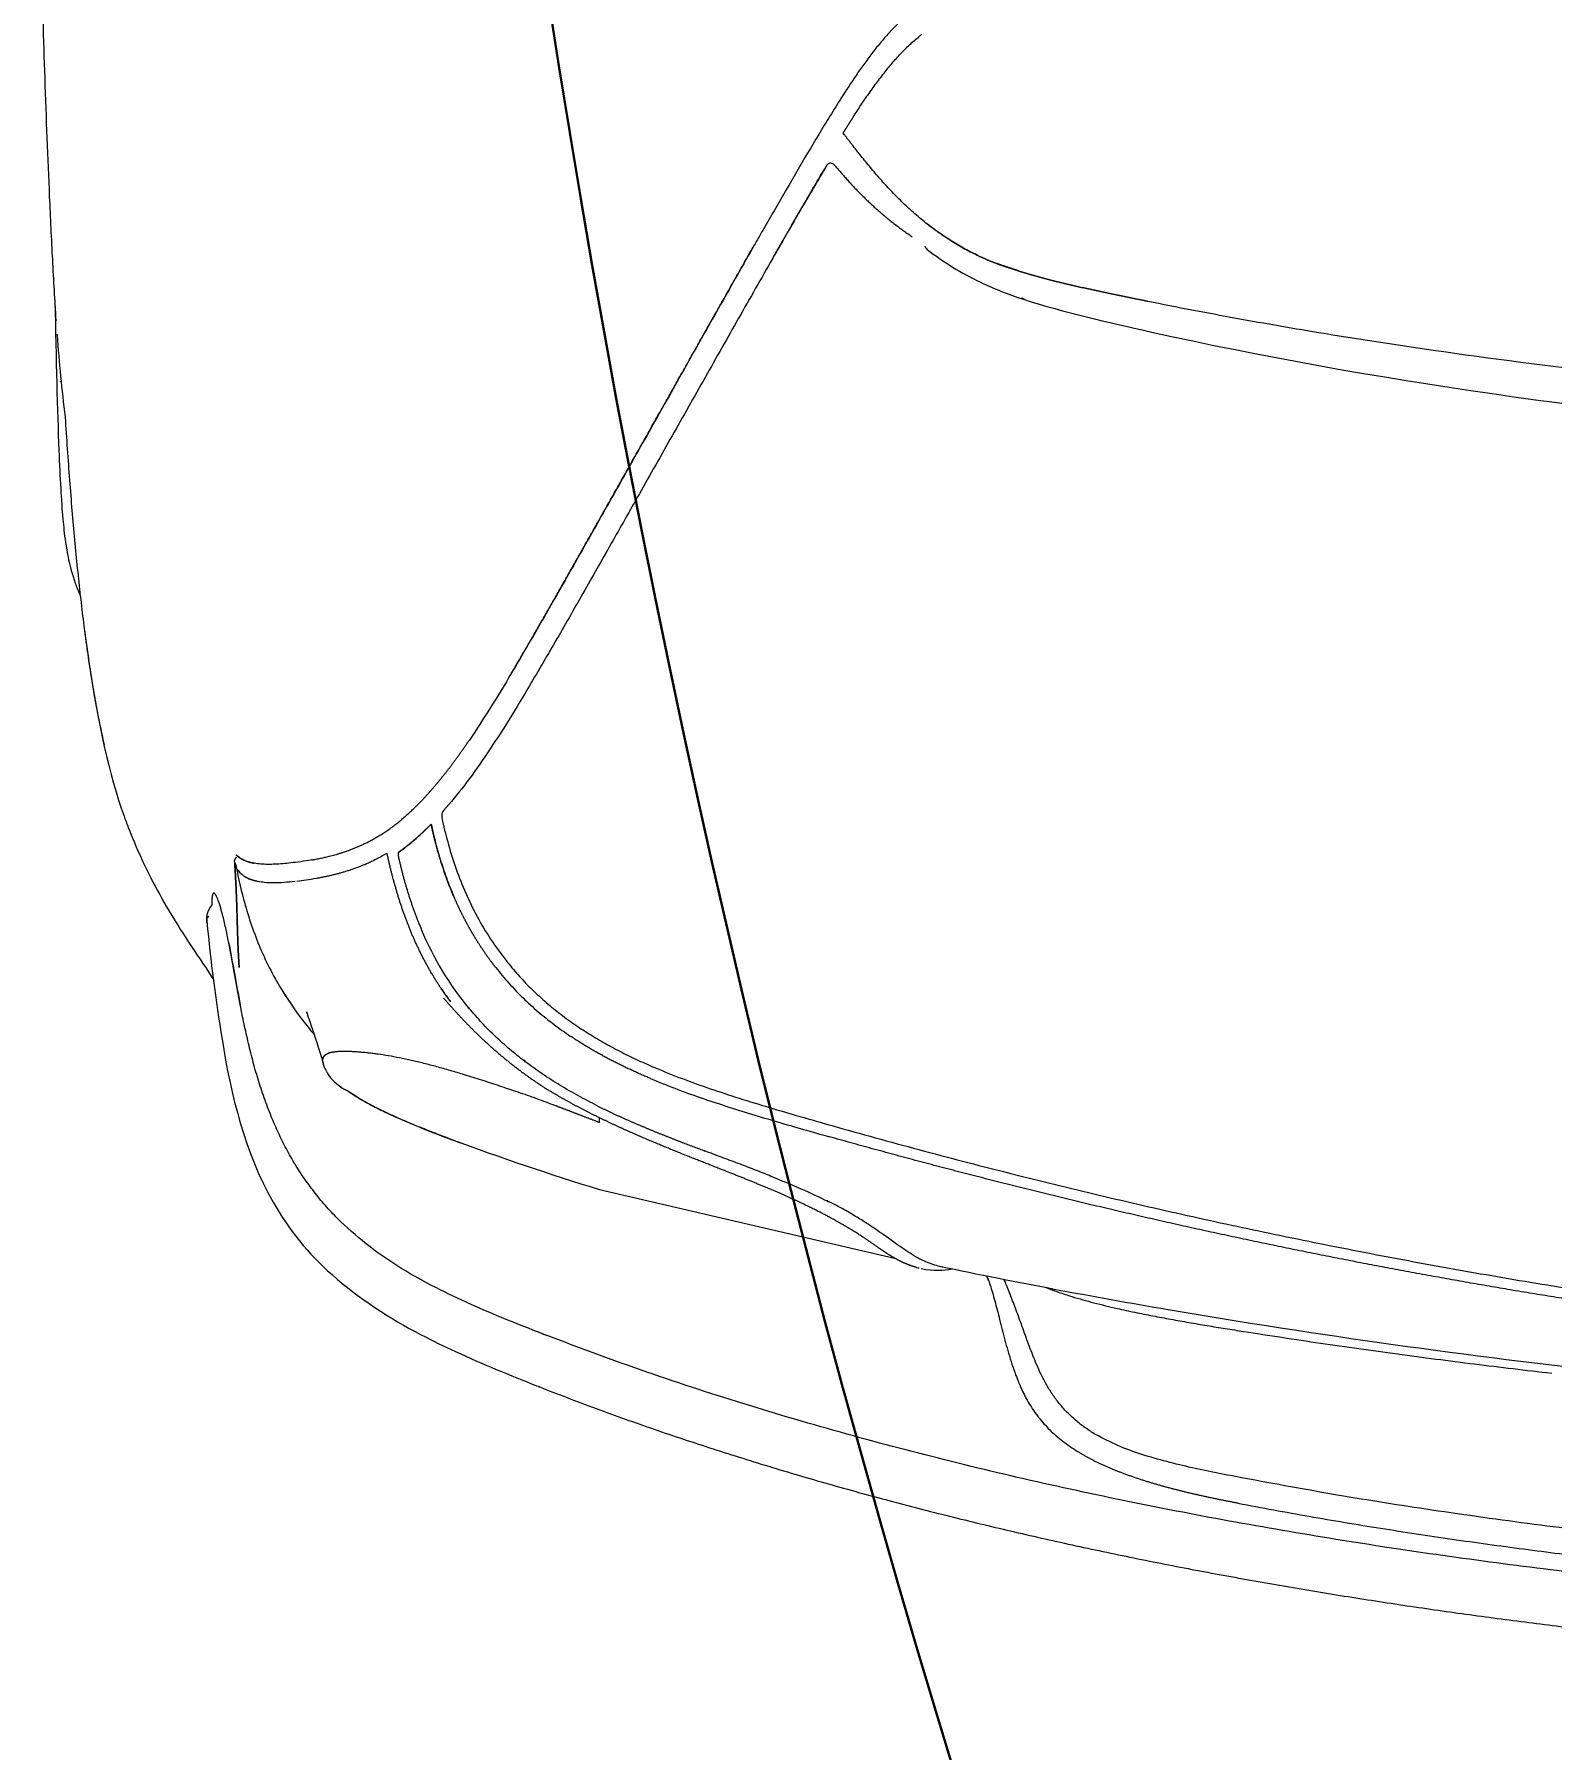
# Model space of a CAD drawing. Extents: x -2012 to 34975, y -1043 to 8321.
# Drawn here: x 18178.4 to 18229.2, y 1894.4 to 1951.9 of the extents above; entities that cross this region are included whole.
import ezdxf

# ---------------------------------------------------------------- set-up
doc = ezdxf.new("R2010")
doc.units = 0
doc.header["$LTSCALE"] = 25
doc.linetypes.add('DOT2', pattern=[0.125, 0, -0.125])
doc.layers.get('0').update_dxf_attribs({"color": 9, "lineweight": 9})
for name, color, linetype, lineweight in [('04', 9, 'Continuous', 9), ('31', 9, 'Continuous', 9), ('E-KABLO', 7, 'Continuous', 30)]:
    doc.layers.add(name, color=color, linetype=linetype, lineweight=lineweight)
doc.styles.add('TX-TEXT', font='')
doc.styles.get('TX-TEXT').set_extended_font_data('TrSah Futura Lt BT')

# ---------------------------------------------------------------- blocks, each defined once
blk = doc.blocks.new('p-araba-polo')
at = {"extrusion": (0, 0, -1)}
for p, q in [((3.48036, 0.80478), (3.48042, 0.80478)), ((3.64193, 0.72746), (3.64193, 0.72746)), ((3.75136, 0.62397), (3.77434, 0.52509)), ((3.43916, 0.56592), (3.43916, 0.56592)), ((3.72994, 0.54604), (3.72994, 0.54604))]:
    blk.add_line(p, q, dxfattribs=at)
at = {"flags": 128}
for points in [[(3.65581, 0.75377), (3.65632, 0.75422), (3.65664, 0.75446), (3.65744, 0.75494)], [(3.65744, 0.75494), (3.65826, 0.75529), (3.65928, 0.75556), (3.66051, 0.75565)], [(3.73079, 0.68348), (3.73202, 0.68035), (3.73324, 0.67716), (3.73446, 0.67392)]]:
    blk.add_lwpolyline(points, dxfattribs=at)
for points, degree, knots in [([(3.46, 0.80613), (3.45664, 0.80633), (3.44993, 0.80673), (3.43619, 0.80747), (3.41286, 0.80859), (3.37959, 0.80987), (3.33903, 0.81109), (3.29835, 0.81202), (3.26029, 0.81268), (3.22604, 0.8131), (3.19302, 0.81337), (3.16556, 0.81346), (3.14867, 0.81342), (3.14351, 0.8134)], 3, [0, 0, 0, 0, 0.03531, 0.070597, 0.141114, 0.269195, 0.390859, 0.518959, 0.640794, 0.737038, 0.833171, 0.948447, 1, 1, 1, 1]), ([(3.45344, 0.80652), (3.47331, 0.80617), (3.50236, 0.80541), (3.52327, 0.80425), (3.53295, 0.80325), (3.5394, 0.80221), (3.54616, 0.80052), (3.55072, 0.79871), (3.55213, 0.79808)], 3, [0, 0, 0, 0, 0.418831, 0.714948, 0.835581, 0.907738, 0.972168, 1, 1, 1, 1]), ([(3.46493, 0.80583), (3.46485, 0.80583), (3.46468, 0.80584), (3.46485, 0.80583), (3.46493, 0.80583)], 3, [0, 0, 0, 0, 0.506131, 1, 1, 1, 1]), ([(3.46493, 0.80583), (3.46952, 0.80546), (3.47869, 0.80474), (3.48781, 0.80366), (3.49237, 0.80312)], 3, [0, 0, 0, 0, 0.500005, 1, 1, 1, 1]), ([(3.49237, 0.80312), (3.49596, 0.80288), (3.50314, 0.80241), (3.51357, 0.80165), (3.52374, 0.80083), (3.53361, 0.79996), (3.54317, 0.79903), (3.55241, 0.79804), (3.56132, 0.79697), (3.56988, 0.79584), (3.5781, 0.79462), (3.58595, 0.79333), (3.59343, 0.79194), (3.59875, 0.79083), (3.60161, 0.79019), (3.60218, 0.79006)], 3, [0, 0, 0, 0, 0.08164, 0.163278, 0.244914, 0.326547, 0.408179, 0.489811, 0.571441, 0.653071, 0.734702, 0.816332, 0.897962, 0.979592, 1, 1, 1, 1]), ([(3.56245, 0.79681), (3.56683, 0.79625), (3.59177, 0.79281), (3.61369, 0.78805), (3.62856, 0.7825), (3.63002, 0.78193)], 3, [0, 0, 0, 0, 0.15043, 0.932957, 1, 1, 1, 1]), ([(3.62997, 0.78195), (3.63669, 0.77931), (3.64641, 0.77501), (3.66059, 0.7668), (3.67232, 0.75915), (3.67768, 0.75552), (3.68075, 0.75354), (3.68095, 0.75341)], 3, [0, 0, 0, 0, 0.436591, 0.634385, 0.751254, 0.983784, 1, 1, 1, 1]), ([(3.66205, 0.75553), (3.66205, 0.75553), (3.66205, 0.75553), (3.66205, 0.75553), (3.66205, 0.75553), (3.66205, 0.75553), (3.66205, 0.75553), (3.66205, 0.75553), (3.66205, 0.75553), (3.66205, 0.75553), (3.66205, 0.75553)], 5, [0, 0, 0, 0, 0, 0, 1, 1, 1, 1, 1, 1, 1, 1, 1, 1, 1]), ([(3.66839, 0.74831), (3.66681, 0.74863), (3.66365, 0.74927), (3.6595, 0.75023), (3.65618, 0.75115), (3.65377, 0.75198), (3.65293, 0.75244), (3.65251, 0.75266)], 3, [0, 0, 0, 0, 0.243786, 0.487231, 0.658342, 0.829202, 1, 1, 1, 1]), ([(3.70092, 0.75052), (3.71974, 0.74751), (3.74933, 0.74037), (3.77304, 0.72158), (3.77986, 0.71363)], 3, [0, 0, 0, 0, 0.646551, 1, 1, 1, 1]), ([(3.64196, 0.73969), (3.64184, 0.74024), (3.64161, 0.74137), (3.64108, 0.74289), (3.64037, 0.74437), (3.63962, 0.74526), (3.63923, 0.74573)], 3, [0, 0, 0, 0, 0.221287, 0.461031, 0.720285, 1, 1, 1, 1]), ([(3.64228, 0.74598), (3.64233, 0.74596), (3.64243, 0.74592), (3.6429, 0.74583), (3.64314, 0.74578)], 3, [0, 0, 0, 0, 0.500528, 1, 1, 1, 1]), ([(3.64314, 0.74578), (3.6458, 0.74524), (3.65112, 0.74415), (3.65897, 0.74195), (3.6667, 0.7393), (3.67423, 0.7361), (3.68152, 0.73235), (3.6868, 0.72905), (3.68968, 0.72705), (3.6903, 0.72661)], 3, [0, 0, 0, 0, 0.158644, 0.317513, 0.476648, 0.636014, 0.795575, 0.955312, 1, 1, 1, 1]), ([(3.64457, 0.74525), (3.64444, 0.74527), (3.64416, 0.74533), (3.64417, 0.74531), (3.64418, 0.7453)], 3, [0, 0, 0, 0, 0.4918, 1, 1, 1, 1]), ([(3.64418, 0.7453), (3.64442, 0.74512), (3.64489, 0.74477), (3.64522, 0.74441), (3.64539, 0.74424)], 3, [0, 0, 0, 0, 0.499449, 1, 1, 1, 1]), ([(3.64539, 0.74424), (3.64574, 0.74381), (3.64644, 0.74295), (3.64717, 0.7415), (3.64773, 0.73989), (3.64798, 0.73858), (3.64811, 0.73793)], 3, [0, 0, 0, 0, 0.25, 0.5, 0.75, 1, 1, 1, 1]), ([(3.65887, 0.7419), (3.65887, 0.7419), (3.65887, 0.7419), (3.65887, 0.7419), (3.65887, 0.7419), (3.65887, 0.7419), (3.65887, 0.7419)], 3, [0, 0, 0, 0, 1, 1, 1, 1.000001, 1.000001, 1.000001, 1.000001]), ([(3.72763, 0.7337), (3.72557, 0.73452), (3.72146, 0.73615), (3.71516, 0.73822), (3.70879, 0.74006), (3.70236, 0.74168), (3.69589, 0.74313), (3.69156, 0.74399), (3.68939, 0.74442)], 3, [0, 0, 0, 0, 0.166659, 0.333321, 0.499987, 0.666656, 0.833327, 1, 1, 1, 1]), ([(3.64187, 0.72747), (3.64196, 0.72838), (3.64216, 0.73029), (3.64232, 0.73283), (3.64237, 0.73528), (3.64227, 0.73763), (3.64206, 0.73898), (3.64196, 0.73969)], 3, [0, 0, 0, 0, 0.160277, 0.337825, 0.535128, 0.754926, 1, 1, 1, 1]), ([(3.64811, 0.73793), (3.6483, 0.73646), (3.64867, 0.73351), (3.64823, 0.72854), (3.648, 0.72605)], 3, [0, 0, 0, 0, 0.499729, 1, 1, 1, 1]), ([(3.6634, 0.74041), (3.6634, 0.74041), (3.6634, 0.74041), (3.6634, 0.74041), (3.6634, 0.74041), (3.6634, 0.74041), (3.6634, 0.74041), (3.6634, 0.74041), (3.6634, 0.74041), (3.6634, 0.74041), (3.6634, 0.74041), (3.6634, 0.74041), (3.6634, 0.74041), (3.6634, 0.74041), (3.6634, 0.74041)], 7, [0, 0, 0, 0, 0, 0, 0, 0, 1, 1, 1, 1, 1, 1, 1, 1.000001, 1.000001, 1.000001, 1.000001, 1.000001, 1.000001, 1.000001, 1.000001]), ([(3.67974, 0.73311), (3.67974, 0.73311), (3.67974, 0.73311), (3.67974, 0.73311), (3.67974, 0.73311), (3.67974, 0.73311), (3.67974, 0.73311), (3.67974, 0.73311), (3.67974, 0.73311), (3.67974, 0.73311), (3.67974, 0.73311), (3.67974, 0.73311), (3.67974, 0.73311)], 6, [0, 0, 0, 0, 0, 0, 0, 1, 1, 1, 1, 1, 1, 1, 1, 1, 1, 1, 1, 1]), ([(3.67974, 0.73311), (3.67974, 0.73311), (3.67974, 0.73311), (3.67974, 0.73311), (3.67974, 0.73311), (3.67974, 0.73311), (3.67974, 0.73311), (3.67974, 0.73311), (3.67974, 0.73311), (3.67974, 0.73311), (3.67974, 0.73311), (3.67974, 0.73311), (3.67974, 0.73311)], 6, [0, 0, 0, 0, 0, 0, 0, 1, 1, 1, 1, 1, 1, 1, 1, 1, 1, 1, 1, 1]), ([(3.76211, 0.71075), (3.7607, 0.71214), (3.75787, 0.71494), (3.75331, 0.7188), (3.74854, 0.72238), (3.74356, 0.72567), (3.7384, 0.72865), (3.73309, 0.73135), (3.72945, 0.73292), (3.72763, 0.7337)], 3, [0, 0, 0, 0, 0.142965, 0.285982, 0.428979, 0.571915, 0.714754, 0.857457, 1, 1, 1, 1]), ([(3.73122, 0.7322), (3.73122, 0.7322), (3.73122, 0.7322), (3.73122, 0.7322), (3.73122, 0.7322), (3.73122, 0.7322), (3.73122, 0.7322), (3.73122, 0.7322), (3.73122, 0.7322)], 3, [0, 0, 0, 0, 0.25, 0.5, 1, 1, 1, 1, 1, 1, 1]), ([(3.64086, 0.72042), (3.64107, 0.7217), (3.64149, 0.72425), (3.64174, 0.7264), (3.64187, 0.72747)], 3, [0, 0, 0, 0, 0.500012, 1, 1, 1, 1]), ([(3.64792, 0.72541), (3.6478, 0.72441), (3.64755, 0.72241), (3.64716, 0.72004), (3.64696, 0.71886)], 3, [0, 0, 0, 0, 0.499774, 1, 1, 1, 1]), ([(3.68477, 0.73022), (3.68493, 0.73014), (3.69047, 0.72666), (3.69501, 0.72333), (3.6988, 0.72016), (3.69945, 0.7196)], 3, [0, 0, 0, 0, 0.284317, 0.878632, 1, 1, 1, 1]), ([(3.70558, 0.71448), (3.70574, 0.71491), (3.70606, 0.71577), (3.70677, 0.71652), (3.70766, 0.71688), (3.70847, 0.71681), (3.70897, 0.71666), (3.70907, 0.71662)], 3, [0, 0, 0, 0, 0.235288, 0.470581, 0.705875, 0.941175, 1, 1, 1, 1]), ([(3.70888, 0.71669), (3.7101, 0.71635), (3.71409, 0.7146), (3.71524, 0.71283), (3.71736, 0.71024)], 3, [0, 0, 0, 0, 0.136101, 1, 1, 1, 1]), ([(3.77986, 0.71363), (3.7879, 0.70462), (3.79683, 0.69079), (3.80818, 0.66718), (3.81362, 0.654), (3.81723, 0.64477)], 3, [0, 0, 0, 0, 0.458817, 0.622395, 1, 1, 1, 1]), ([(3.73106, 0.68275), (3.73048, 0.68418), (3.72932, 0.68704), (3.72762, 0.691), (3.72595, 0.6947), (3.72432, 0.69809), (3.72273, 0.70117), (3.7212, 0.70391), (3.71973, 0.70633), (3.71881, 0.70765), (3.71835, 0.7083)], 3, [0, 0, 0, 0, 0.125001, 0.250002, 0.375002, 0.500002, 0.625002, 0.750002, 0.875001, 1, 1, 1, 1]), ([(3.79965, 0.64331), (3.79808, 0.64731), (3.79493, 0.65533), (3.78988, 0.66723), (3.78435, 0.67895), (3.77805, 0.69028), (3.77084, 0.70111), (3.76502, 0.70753), (3.76211, 0.71075)], 3, [0, 0, 0, 0, 0.166182, 0.332514, 0.49905, 0.665821, 0.832816, 1, 1, 1, 1]), ([(3.70599, 0.69817), (3.70599, 0.69817), (3.70599, 0.69817), (3.70599, 0.69817), (3.70599, 0.69817), (3.70599, 0.69817), (3.70599, 0.69817)], 3, [0, 0, 0, 0, 1, 1, 1, 1.000001, 1.000001, 1.000001, 1.000001]), ([(3.71289, 0.66927), (3.71241, 0.67086), (3.71145, 0.67403), (3.71017, 0.67857), (3.70904, 0.68293), (3.70805, 0.68709), (3.70721, 0.69103), (3.70651, 0.69476), (3.70616, 0.69704), (3.70599, 0.69817)], 3, [0, 0, 0, 0, 0.143178, 0.285809, 0.428387, 0.571114, 0.714004, 0.856981, 1, 1, 1, 1]), ([(3.63814, 0.69113), (3.63722, 0.68988), (3.63538, 0.68737), (3.63311, 0.68486), (3.63197, 0.68361)], 3, [0, 0, 0, 0, 0.500029, 1, 1, 1, 1]), ([(3.62887, 0.68041), (3.63098, 0.67993), (3.63521, 0.67897), (3.64146, 0.67716), (3.64762, 0.67509), (3.65162, 0.67342), (3.65362, 0.67259)], 3, [0, 0, 0, 0, 0.250006, 0.500007, 0.750006, 1, 1, 1, 1]), ([(3.7349, 0.67272), (3.73426, 0.67447), (3.73297, 0.67791), (3.7317, 0.68113), (3.73106, 0.68275)], 3, [0, 0, 0, 0, 0.495547, 1, 1, 1, 1]), ([(3.6063, 0.6624), (3.60958, 0.66468), (3.61614, 0.66924), (3.6216, 0.67391), (3.62433, 0.67625)], 3, [0, 0, 0, 0, 0.500136, 1, 1, 1, 1]), ([(3.62433, 0.67625), (3.62454, 0.67642), (3.62494, 0.67676), (3.62629, 0.67692), (3.6273, 0.67671), (3.62781, 0.6766)], 3, [0, 0, 0, 0, 0.33657, 0.664105, 1, 1, 1, 1]), ([(3.62781, 0.6766), (3.63049, 0.67597), (3.63593, 0.67468), (3.644, 0.67209), (3.65204, 0.66893), (3.65989, 0.66508), (3.6675, 0.66061), (3.67222, 0.65708), (3.67459, 0.6553)], 3, [0, 0, 0, 0, 0.159308, 0.322994, 0.489699, 0.658429, 0.828591, 1, 1, 1, 1]), ([(3.68427, 0.67685), (3.68496, 0.67638), (3.68636, 0.67543), (3.68771, 0.67443), (3.68839, 0.67393)], 3, [0, 0, 0, 0, 0.500012, 1, 1, 1, 1]), ([(3.57816, 0.65344), (3.58208, 0.65579), (3.58992, 0.66048), (3.59708, 0.66522), (3.60066, 0.66758)], 3, [0, 0, 0, 0, 0.500144, 1, 1, 1, 1]), ([(3.70838, 0.64904), (3.70706, 0.65072), (3.70442, 0.65409), (3.7001, 0.65888), (3.69553, 0.66344), (3.69225, 0.66625), (3.69061, 0.66765)], 3, [0, 0, 0, 0, 0.250005, 0.500006, 0.750004, 1, 1, 1, 1]), ([(3.72328, 0.63868), (3.72249, 0.64079), (3.72092, 0.64502), (3.71872, 0.65129), (3.71665, 0.65745), (3.71469, 0.66347), (3.71349, 0.66734), (3.71289, 0.66927)], 3, [0, 0, 0, 0, 0.200275, 0.400507, 0.60049, 0.800241, 1, 1, 1, 1]), ([(3.58343, 0.64801), (3.58741, 0.6504), (3.59538, 0.65517), (3.60266, 0.65999), (3.6063, 0.6624)], 3, [0, 0, 0, 0, 0.500076, 1, 1, 1, 1]), ([(3.67694, 0.65874), (3.67871, 0.6573), (3.68225, 0.6544), (3.68718, 0.64964), (3.69179, 0.64458), (3.6961, 0.63926), (3.6987, 0.63552), (3.7, 0.63365)], 3, [0, 0, 0, 0, 0.199996, 0.399992, 0.599991, 0.799994, 1, 1, 1, 1]), ([(3.51301, 0.61625), (3.51863, 0.61942), (3.52986, 0.62575), (3.54637, 0.63508), (3.5626, 0.64432), (3.57297, 0.6504), (3.57816, 0.65344)], 3, [0, 0, 0, 0, 0.250068, 0.500042, 0.750043, 1, 1, 1, 1]), ([(3.67459, 0.6553), (3.67621, 0.65398), (3.67943, 0.65134), (3.68394, 0.64702), (3.68819, 0.64244), (3.69216, 0.63763), (3.69585, 0.6326), (3.69928, 0.62739), (3.70245, 0.62202), (3.70538, 0.61651), (3.7081, 0.61091), (3.70976, 0.6071), (3.71059, 0.6052)], 3, [0, 0, 0, 0, 0.099992, 0.199992, 0.299988, 0.399982, 0.499978, 0.599981, 0.699987, 0.79999, 0.899989, 1, 1, 1, 1]), ([(3.51809, 0.6106), (3.52372, 0.61378), (3.53498, 0.62015), (3.55153, 0.62955), (3.56781, 0.63883), (3.57822, 0.64495), (3.58343, 0.64801)], 3, [0, 0, 0, 0, 0.250003, 0.500002, 0.750004, 1, 1, 1, 1]), ([(3.72325, 0.62476), (3.72217, 0.62687), (3.72001, 0.63108), (3.71644, 0.63724), (3.71262, 0.64327), (3.7098, 0.64711), (3.70838, 0.64904)], 3, [0, 0, 0, 0, 0.250171, 0.500217, 0.75015, 1, 1, 1, 1]), ([(3.81742, 0.64441), (3.8199, 0.63799), (3.82486, 0.62513), (3.83179, 0.60561), (3.83837, 0.5859), (3.84459, 0.566), (3.85047, 0.54593), (3.85602, 0.52571), (3.86125, 0.50535), (3.86618, 0.48486), (3.87081, 0.46426), (3.87516, 0.44355), (3.87923, 0.42276), (3.88305, 0.40188), (3.88661, 0.38093), (3.88992, 0.35993), (3.893, 0.33887), (3.89585, 0.31777), (3.89848, 0.29664), (3.9009, 0.27548), (3.90311, 0.2543), (3.90512, 0.2331), (3.90693, 0.21189), (3.90856, 0.19068), (3.91, 0.16947), (3.91126, 0.14826), (3.91235, 0.12705), (3.91326, 0.10585), (3.914, 0.08466), (3.91457, 0.06349), (3.91498, 0.04232), (3.91523, 0.02116), (3.91526, 0.00705), (3.91528, 0)], 3, [0, 0, 0, 0, 0.031503, 0.063111, 0.094824, 0.126637, 0.158547, 0.190546, 0.222628, 0.254786, 0.287011, 0.319297, 0.351636, 0.384021, 0.416445, 0.448899, 0.481372, 0.513858, 0.546357, 0.578861, 0.611362, 0.643854, 0.676332, 0.708795, 0.741239, 0.773662, 0.806063, 0.838441, 0.870794, 0.903125, 0.935433, 0.967723, 1, 1, 1, 1]), ([(3.89681, 0), (3.89677, 0.01209), (3.89668, 0.03627), (3.89592, 0.07253), (3.89472, 0.10879), (3.893, 0.14502), (3.89078, 0.18122), (3.88803, 0.21739), (3.88473, 0.25351), (3.88084, 0.28957), (3.87635, 0.32556), (3.87122, 0.36147), (3.86539, 0.39727), (3.85883, 0.43295), (3.85148, 0.46847), (3.84326, 0.5038), (3.83413, 0.5389), (3.82397, 0.57372), (3.8128, 0.60824), (3.80432, 0.63089), (3.80008, 0.64221)], 3, [0, 0, 0, 0, 0.055558, 0.111113, 0.166668, 0.222224, 0.277781, 0.333337, 0.388894, 0.44445, 0.500005, 0.55556, 0.611116, 0.666671, 0.722227, 0.777783, 0.833339, 0.888892, 0.944445, 1, 1, 1, 1]), ([(3.43474, 0.57208), (3.44139, 0.57586), (3.45469, 0.58341), (3.47438, 0.5945), (3.49387, 0.60547), (3.50663, 0.61266), (3.51301, 0.61625)], 3, [0, 0, 0, 0, 0.250088, 0.500081, 0.750046, 1, 1, 1, 1]), ([(3.43916, 0.56592), (3.44586, 0.56974), (3.45927, 0.57737), (3.47912, 0.58859), (3.49877, 0.59969), (3.51165, 0.60697), (3.51809, 0.6106)], 3, [0, 0, 0, 0, 0.250005, 0.499995, 0.750003, 1, 1, 1, 1]), ([(3.71059, 0.6052), (3.71181, 0.60221), (3.71429, 0.59615), (3.71761, 0.58677), (3.72079, 0.57706), (3.72387, 0.56703), (3.72692, 0.55665), (3.72892, 0.54961), (3.72994, 0.54604)], 3, [0, 0, 0, 0, 0.155616, 0.31525, 0.479141, 0.64759, 0.821014, 1, 1, 1, 1]), ([(3.71406, 0.60711), (3.7152, 0.60433), (3.71748, 0.59875), (3.72053, 0.59023), (3.72339, 0.58165), (3.72609, 0.57301), (3.72868, 0.56433), (3.7312, 0.55563), (3.73285, 0.54981), (3.73367, 0.54691)], 3, [0, 0, 0, 0, 0.14264, 0.285361, 0.428172, 0.571059, 0.714003, 0.856988, 1, 1, 1, 1]), ([(3.74681, 0.56663), (3.74612, 0.5684), (3.74472, 0.57194), (3.74263, 0.57744), (3.74054, 0.58303), (3.73912, 0.58681), (3.73841, 0.58871)], 3, [0, 0, 0, 0, 0.249816, 0.499724, 0.749781, 1, 1, 1, 1]), ([(3.38527, 0.54286), (3.38733, 0.54416), (3.39146, 0.54675), (3.39973, 0.55176), (3.41007, 0.55787), (3.42038, 0.56384), (3.42736, 0.56786), (3.43146, 0.57021), (3.43352, 0.57138), (3.43475, 0.57208)], 3, [0, 0, 0, 0, 0.124906, 0.24985, 0.49985, 0.749925, 0.874966, 0.92498, 1, 1, 1, 1]), ([(3.40892, 0.54838), (3.41397, 0.55135), (3.42409, 0.5573), (3.43413, 0.56304), (3.43916, 0.56592)], 3, [0, 0, 0, 0, 0.499997, 1, 1, 1, 1]), ([(3.42122, 0.56432), (3.42122, 0.56432), (3.42122, 0.56432), (3.42122, 0.56432), (3.42122, 0.56432), (3.42122, 0.56432), (3.42122, 0.56432)], 3, [0, 0, 0, 0, 1, 1, 1, 1, 1, 1, 1]), ([(3.42122, 0.56432), (3.42122, 0.56432), (3.42122, 0.56432), (3.42122, 0.56432), (3.42122, 0.56432), (3.42122, 0.56432), (3.42122, 0.56432)], 3, [0, 0, 0, 0, 1, 1, 1, 1, 1, 1, 1]), ([(3.40918, 0.54408), (3.4087, 0.54447), (3.4078, 0.54521), (3.40709, 0.54651), (3.40765, 0.54763), (3.40848, 0.54812), (3.40892, 0.54838)], 3, [0, 0, 0, 0, 0.263807, 0.500052, 0.736261, 1, 1, 1, 1]), ([(3.76704, 0.52805), (3.76642, 0.52893), (3.76518, 0.53068), (3.76304, 0.53383), (3.76069, 0.53754), (3.75814, 0.54187), (3.75629, 0.54543), (3.75537, 0.54721)], 3, [0, 0, 0, 0, 0.200624, 0.400934, 0.600937, 0.800584, 1, 1, 1, 1]), ([(3.35723, 0.52018), (3.35771, 0.52077), (3.3587, 0.52197), (3.36078, 0.52424), (3.36354, 0.52694), (3.36698, 0.52992), (3.37053, 0.53274), (3.37415, 0.53541), (3.37904, 0.53884), (3.38278, 0.54125), (3.38527, 0.54286)], 3, [0, 0, 0, 0, 0.060335, 0.124578, 0.249278, 0.374233, 0.499321, 0.624409, 0.749543, 1, 1, 1, 1]), ([(3.42733, 0.51454), (3.42618, 0.51595), (3.42387, 0.51878), (3.42082, 0.52203), (3.41833, 0.52453), (3.41645, 0.52634), (3.41454, 0.5281), (3.41263, 0.52981), (3.4107, 0.53149), (3.40877, 0.53312), (3.40683, 0.53472), (3.40489, 0.53628), (3.40295, 0.53783), (3.4015, 0.53897), (3.40053, 0.53972), (3.40004, 0.5401), (3.39956, 0.54047), (3.39907, 0.54085), (3.39859, 0.54122), (3.3981, 0.54159), (3.39762, 0.54196), (3.39729, 0.54221), (3.39713, 0.54233)], 3, [0, 0, 0, 0, 0.127806, 0.254933, 0.318226, 0.381331, 0.444235, 0.506923, 0.569381, 0.631599, 0.69357, 0.755292, 0.816773, 0.878031, 0.893313, 0.908584, 0.923844, 0.939093, 0.954332, 0.969563, 0.984785, 1, 1, 1, 1]), ([(3.72994, 0.54604), (3.73264, 0.53633), (3.73805, 0.51692), (3.74565, 0.48765), (3.75287, 0.45828), (3.75968, 0.42881), (3.76609, 0.39923), (3.77208, 0.36956), (3.77765, 0.33981), (3.78281, 0.30999), (3.78754, 0.28008), (3.79185, 0.25011), (3.79573, 0.22007), (3.79916, 0.18997), (3.80219, 0.15981), (3.80383, 0.13967), (3.80465, 0.12959)], 3, [0, 0, 0, 0, 0.071461, 0.142913, 0.214376, 0.285822, 0.357282, 0.428734, 0.500167, 0.571583, 0.64299, 0.714393, 0.785796, 0.857198, 0.928599, 1, 1, 1, 1]), ([(3.39176, 0.53893), (3.39044, 0.53807), (3.3878, 0.53634), (3.38386, 0.53364), (3.37997, 0.53084), (3.37632, 0.52802), (3.37293, 0.52519), (3.36981, 0.52234), (3.36681, 0.5193), (3.36498, 0.51705), (3.36406, 0.51592)], 3, [0, 0, 0, 0, 0.135189, 0.270177, 0.404927, 0.539624, 0.654876, 0.770059, 0.885089, 1, 1, 1, 1]), ([(3.40299, 0.53779), (3.40299, 0.53779), (3.40299, 0.53779), (3.40299, 0.53779), (3.40299, 0.53779), (3.40299, 0.53779), (3.40299, 0.53779), (3.40299, 0.53779), (3.40299, 0.53779), (3.40299, 0.53779), (3.40299, 0.53779), (3.40299, 0.53779), (3.40299, 0.53779), (3.40299, 0.53779), (3.40299, 0.53779)], 7, [0, 0, 0, 0, 0, 0, 0, 0, 1, 1, 1, 1, 1, 1, 1, 1, 1, 1, 1, 1, 1, 1, 1]), ([(3.403, 0.53779), (3.403, 0.53779), (3.403, 0.53779), (3.403, 0.53779), (3.403, 0.53779), (3.403, 0.53779), (3.403, 0.53779)], 3, [0, 0, 0, 0, 1, 1, 1, 1, 1, 1, 1]), ([(3.77355, 0.51846), (3.77298, 0.51939), (3.77186, 0.52124), (3.76972, 0.5243), (3.76794, 0.5268), (3.76704, 0.52805)], 3, [0, 0, 0, 0, 0.333348, 0.666684, 1, 1, 1, 1]), ([(3.77355, 0.51846), (3.77401, 0.51762), (3.77494, 0.51593), (3.77633, 0.51269), (3.77701, 0.51036), (3.77729, 0.50885)], 3, [0, 0, 0, 0, 0.253002, 0.505984, 1, 1, 1, 1]), ([(3.4331, 0.50637), (3.4331, 0.50637), (3.43219, 0.5078), (3.43033, 0.51061), (3.42833, 0.51323), (3.42733, 0.51454)], 3, [0, 0, 0, 0, 0.000023, 0.502974, 1, 1, 1, 1]), ([(3.43812, 0.4974), (3.43734, 0.49892), (3.43577, 0.50201), (3.434, 0.5049), (3.4331, 0.50637)], 3, [0, 0, 0, 0, 0.494609, 1, 1, 1, 1]), ([(3.4331, 0.50636), (3.434, 0.5049), (3.43577, 0.50201), (3.43734, 0.49892), (3.43812, 0.4974)], 3, [0, 0, 0, 0, 0.504884, 1, 1, 1, 1]), ([(3.77711, 0.5097), (3.78244, 0.4843), (3.7966, 0.40882), (3.81414, 0.28235), (3.82249, 0.1806), (3.82515, 0.12975)], 3, [0, 0, 0, 0, 0.20268, 0.601651, 1, 1, 1, 1]), ([(3.43812, 0.4974), (3.43864, 0.4963), (3.43968, 0.49409), (3.44054, 0.49176), (3.44098, 0.4906)], 3, [0, 0, 0, 0, 0.498968, 1, 1, 1, 1]), ([(3.44098, 0.4906), (3.44054, 0.49176), (3.43968, 0.49409), (3.43864, 0.4963), (3.43812, 0.4974)], 3, [0, 0, 0, 0, 0.501096, 1, 1, 1, 1]), ([(3.78181, 0.49357), (3.78252, 0.49332), (3.78395, 0.49282), (3.78654, 0.49205), (3.7894, 0.49127), (3.79249, 0.49047), (3.79577, 0.48964), (3.79919, 0.48878), (3.8027, 0.48786), (3.80626, 0.48685), (3.80986, 0.48576), (3.81225, 0.48491), (3.81344, 0.48448)], 3, [0, 0, 0, 0, 0.099513, 0.199085, 0.298757, 0.398601, 0.498624, 0.598776, 0.698998, 0.799265, 0.899601, 1, 1, 1, 1]), ([(3.80999, 0.47746), (3.80798, 0.47827), (3.80395, 0.47989), (3.79804, 0.48202), (3.79243, 0.48406), (3.78731, 0.48597), (3.7837, 0.48739), (3.78193, 0.48815), (3.78145, 0.48836)], 3, [0, 0, 0, 0, 0.18627, 0.372392, 0.558131, 0.743503, 0.928538, 1, 1, 1, 1]), ([(3.81344, 0.48448), (3.81511, 0.48383), (3.81845, 0.48252), (3.82324, 0.47999), (3.82779, 0.47689), (3.83199, 0.47313), (3.83583, 0.46878), (3.83806, 0.46541), (3.83917, 0.46373)], 3, [0, 0, 0, 0, 0.166711, 0.333398, 0.500062, 0.66671, 0.833352, 1, 1, 1, 1]), ([(3.83348, 0.45766), (3.83275, 0.45885), (3.83128, 0.46121), (3.82875, 0.46441), (3.82602, 0.46732), (3.82309, 0.46992), (3.81999, 0.47221), (3.81676, 0.47421), (3.81342, 0.47597), (3.81113, 0.47696), (3.80999, 0.47746)], 3, [0, 0, 0, 0, 0.124981, 0.249968, 0.374958, 0.499953, 0.624954, 0.749963, 0.874979, 1, 1, 1, 1]), ([(3.78412, 0.47464), (3.78442, 0.47387), (3.78509, 0.4721), (3.78615, 0.46907), (3.78725, 0.46562), (3.78832, 0.46199), (3.78934, 0.45823), (3.79031, 0.45437), (3.79092, 0.45175), (3.79122, 0.45044)], 3, [0, 0, 0, 0, 0.115196, 0.262644, 0.410099, 0.557562, 0.705034, 0.852514, 1, 1, 1, 1]), ([(3.84812, 0.40809), (3.84756, 0.41097), (3.84644, 0.41673), (3.84467, 0.42533), (3.84265, 0.43384), (3.84024, 0.44218), (3.83736, 0.4503), (3.83477, 0.45521), (3.83348, 0.45766)], 3, [0, 0, 0, 0, 0.167506, 0.33466, 0.50145, 0.667886, 0.83384, 1, 1, 1, 1]), ([(3.79122, 0.45044), (3.79165, 0.44847), (3.79253, 0.44452), (3.79372, 0.4385), (3.79485, 0.43245), (3.79592, 0.42638), (3.79696, 0.42029), (3.79796, 0.41419), (3.79861, 0.41011), (3.79893, 0.40807)], 3, [0, 0, 0, 0, 0.142515, 0.285196, 0.427965, 0.570749, 0.713737, 0.856833, 1, 1, 1, 1]), ([(3.48556, 0.2052), (3.48473, 0.21503), (3.48306, 0.23466), (3.47914, 0.27381), (3.47334, 0.32271), (3.46687, 0.36659), (3.46194, 0.39586), (3.45932, 0.41061), (3.45657, 0.4254), (3.4546, 0.43525), (3.45361, 0.44019)], 3, [0, 0, 0, 0, 0.12452, 0.248713, 0.496885, 0.746467, 0.809383, 0.872586, 0.936113, 1, 1, 1, 1]), ([(3.85654, 0.40987), (3.85802, 0.40194), (3.86099, 0.38606), (3.86495, 0.36215), (3.8686, 0.3382), (3.87191, 0.3142), (3.87492, 0.29015), (3.87764, 0.26607), (3.88009, 0.24197), (3.88227, 0.21783), (3.8842, 0.19368), (3.88589, 0.16951), (3.88733, 0.14532), (3.88854, 0.12112), (3.88953, 0.09691), (3.89029, 0.07269), (3.89083, 0.04846), (3.89117, 0.02423), (3.89121, 0.00808), (3.89123, 0)], 3, [0, 0, 0, 0, 0.058823, 0.117646, 0.17647, 0.235293, 0.294117, 0.35294, 0.411764, 0.470587, 0.529411, 0.588234, 0.647058, 0.705882, 0.764705, 0.823529, 0.882353, 0.941176, 1, 1, 1, 1]), ([(3.79893, 0.40807), (3.80025, 0.39949), (3.8029, 0.38232), (3.8065, 0.3565), (3.80988, 0.33066), (3.81191, 0.3134), (3.81293, 0.30478)], 3, [0, 0, 0, 0, 0.249972, 0.499988, 0.750033, 1, 1, 1, 1]), ([(3.88258, 0), (3.88254, 0.01154), (3.88246, 0.03461), (3.88176, 0.06921), (3.88065, 0.10381), (3.87907, 0.13838), (3.87703, 0.17293), (3.8745, 0.20745), (3.87145, 0.24192), (3.86787, 0.27635), (3.86371, 0.31071), (3.85904, 0.34413), (3.85392, 0.37661), (3.85005, 0.3976), (3.84812, 0.40809)], 3, [0, 0, 0, 0, 0.084393, 0.168775, 0.253159, 0.337558, 0.421942, 0.506321, 0.590718, 0.675107, 0.759486, 0.843869, 0.92194, 1, 1, 1, 1])]:
    blk.add_open_spline(points, degree=degree, knots=knots)
for points, degree in [([(3.45974, 0.8061), (3.45978, 0.80612), (3.45983, 0.80613), (3.45987, 0.80613), (3.45992, 0.80614), (3.45996, 0.80614), (3.46, 0.80613)], 6), ([(3.46454, 0.80579), (3.46464, 0.80581), (3.46473, 0.80583), (3.46483, 0.80583), (3.46493, 0.80583)], 4), ([(3.46455, 0.80578), (3.46465, 0.80581), (3.46474, 0.80583), (3.46484, 0.80584), (3.46494, 0.80583)], 4), ([(3.46455, 0.80579), (3.46457, 0.80579), (3.46458, 0.80579), (3.46459, 0.80579)], 3), ([(3.46457, 0.80579), (3.46463, 0.80581), (3.46469, 0.80582), (3.46475, 0.80583), (3.46481, 0.80583), (3.46487, 0.80583), (3.46494, 0.80583)], 6), ([(3.46457, 0.80579), (3.46463, 0.80581), (3.46469, 0.80582), (3.46475, 0.80583), (3.46481, 0.80583), (3.46487, 0.80583), (3.46493, 0.80583)], 6), ([(3.46493, 0.80583), (3.46485, 0.80583), (3.46475, 0.80584), (3.46471, 0.80584), (3.46475, 0.80584), (3.46484, 0.80583), (3.46493, 0.80583)], 6), ([(3.65251, 0.75266), (3.65186, 0.75309), (3.65167, 0.75343), (3.652, 0.75361), (3.65241, 0.75376), (3.65304, 0.75382), (3.65366, 0.75388), (3.65434, 0.75391)], 7), ([(3.65434, 0.75391), (3.65456, 0.75392), (3.65479, 0.75393), (3.65502, 0.75394), (3.65526, 0.75394), (3.6555, 0.75394), (3.65575, 0.75394), (3.656, 0.75394)], 7), ([(3.65434, 0.75391), (3.65488, 0.75393), (3.65542, 0.75394), (3.65599, 0.75394)], 3), ([(3.66133, 0.7556), (3.66102, 0.75563), (3.66069, 0.75566), (3.66037, 0.75567), (3.66004, 0.75564), (3.65972, 0.75557)], 5), ([(3.65976, 0.75499), (3.65981, 0.75505), (3.65987, 0.75512), (3.65994, 0.75518), (3.66003, 0.75524), (3.66012, 0.75529)], 5), ([(3.66056, 0.75565), (3.66084, 0.75564), (3.66123, 0.75563), (3.6617, 0.75558)], 3), ([(3.66133, 0.7556), (3.66147, 0.7556), (3.66161, 0.75559), (3.66176, 0.75557), (3.66191, 0.75555), (3.66205, 0.75553)], 5), ([(3.66205, 0.75553), (3.66181, 0.75555), (3.66157, 0.75558), (3.66133, 0.7556)], 3), ([(3.66157, 0.75559), (3.67473, 0.75435), (3.68786, 0.7526), (3.70092, 0.75052)], 3), ([(3.662, 0.75554), (3.66201, 0.75554), (3.66202, 0.75554), (3.66203, 0.75554), (3.66204, 0.75554), (3.66205, 0.75553)], 5), ([(3.66217, 0.75552), (3.66214, 0.75553), (3.66212, 0.75553), (3.6621, 0.75553), (3.66208, 0.75553), (3.66205, 0.75553)], 5), ([(3.66205, 0.75553), (3.6621, 0.75553), (3.66215, 0.75552), (3.66219, 0.75552)], 3), ([(3.66207, 0.75553), (3.66206, 0.75553), (3.66206, 0.75553), (3.66205, 0.75553)], 3), ([(3.66844, 0.74829), (3.66843, 0.74831), (3.66842, 0.74831), (3.66841, 0.74832), (3.6684, 0.74831), (3.6684, 0.74831), (3.66839, 0.74831)], 6), ([(3.68939, 0.74442), (3.68635, 0.745), (3.68337, 0.74555), (3.68035, 0.74609), (3.67739, 0.74661), (3.67436, 0.74717), (3.67139, 0.74772), (3.66839, 0.74831)], 7), ([(3.66843, 0.74831), (3.67538, 0.74694), (3.68241, 0.74575), (3.68941, 0.74441)], 3), ([(3.63923, 0.74573), (3.64039, 0.74451), (3.64107, 0.74316), (3.64161, 0.74161), (3.64196, 0.73969)], 4), ([(3.64174, 0.74626), (3.64123, 0.74635), (3.64074, 0.74626), (3.6403, 0.74601), (3.63997, 0.74566)], 4), ([(3.64174, 0.74626), (3.64123, 0.74635), (3.64074, 0.74626), (3.6403, 0.74601), (3.63997, 0.74566)], 4), ([(3.64228, 0.74598), (3.64218, 0.74604), (3.64208, 0.74609), (3.64197, 0.74615), (3.64186, 0.7462), (3.64174, 0.74626)], 5), ([(3.64174, 0.74626), (3.64779, 0.74596), (3.65325, 0.74553), (3.65893, 0.74542), (3.66502, 0.74546), (3.67141, 0.74511), (3.67692, 0.74478)], 6), ([(3.67692, 0.74478), (3.67141, 0.74511), (3.66502, 0.74546), (3.65893, 0.74542), (3.65325, 0.74553), (3.64779, 0.74596), (3.64174, 0.74626)], 6), ([(3.64174, 0.74626), (3.64192, 0.74617), (3.6421, 0.74608), (3.64228, 0.74598)], 3), ([(3.64413, 0.7453), (3.6442, 0.74532), (3.64427, 0.74533), (3.64434, 0.74532), (3.64442, 0.7453), (3.6445, 0.74527), (3.64457, 0.74525)], 6), ([(3.64457, 0.74525), (3.6445, 0.74527), (3.64443, 0.7453), (3.64436, 0.74532), (3.64428, 0.74532), (3.64421, 0.74532), (3.64415, 0.7453)], 6), ([(3.64457, 0.74525), (3.64444, 0.74528), (3.6443, 0.7453), (3.6442, 0.74532), (3.64415, 0.74532), (3.64417, 0.74531), (3.64418, 0.7453)], 6), ([(3.64418, 0.7453), (3.6445, 0.74508), (3.64475, 0.74487), (3.64498, 0.74466), (3.64519, 0.74445), (3.64539, 0.74424)], 5), ([(3.64539, 0.74424), (3.64653, 0.74298), (3.64727, 0.74159), (3.64776, 0.73998), (3.64811, 0.73793)], 4), ([(3.68941, 0.74441), (3.68941, 0.74442), (3.6894, 0.74442), (3.6894, 0.74442), (3.6894, 0.74442), (3.6894, 0.74442), (3.68939, 0.74442)], 6), ([(3.68941, 0.74441), (3.68941, 0.74442), (3.6894, 0.74442), (3.6894, 0.74442), (3.6894, 0.74442), (3.6894, 0.74442), (3.68939, 0.74442)], 6), ([(3.68099, 0.73243), (3.68068, 0.7326), (3.68037, 0.73277), (3.68005, 0.73294), (3.67974, 0.73311)], 4), ([(3.68711, 0.72875), (3.68653, 0.72913), (3.68594, 0.7295), (3.68534, 0.72987)], 3), ([(3.64086, 0.72042), (3.63955, 0.71321), (3.63748, 0.70448), (3.63264, 0.69589), (3.62463, 0.6873)], 4), ([(3.64696, 0.71886), (3.64624, 0.71469), (3.64521, 0.71007), (3.64372, 0.70523), (3.64157, 0.70031), (3.63854, 0.69519)], 5), ([(3.69183, 0.7222), (3.69121, 0.72245), (3.69918, 0.7195), (3.70888, 0.71669)], 3), ([(3.69199, 0.72213), (3.69192, 0.72216), (3.69187, 0.72218), (3.69183, 0.7222)], 3), ([(3.70599, 0.69817), (3.70533, 0.70284), (3.70503, 0.70683), (3.70489, 0.71011), (3.70507, 0.7127), (3.70558, 0.71448)], 5), ([(3.70558, 0.71448), (3.70595, 0.71572), (3.70649, 0.71653), (3.70719, 0.71693), (3.70805, 0.71697), (3.70904, 0.71663)], 5), ([(3.71835, 0.7083), (3.71813, 0.70885), (3.71791, 0.7094), (3.71764, 0.70992), (3.7173, 0.71038), (3.7169, 0.71078)], 5), ([(3.71835, 0.7083), (3.71813, 0.70885), (3.71791, 0.7094), (3.71764, 0.70992), (3.7173, 0.71038), (3.7169, 0.71078)], 5), ([(3.71835, 0.7083), (3.72052, 0.70532), (3.72295, 0.70116), (3.72555, 0.69592), (3.72827, 0.68973), (3.73106, 0.68275)], 5), ([(3.63506, 0.70203), (3.63506, 0.70203), (3.63506, 0.70203), (3.63506, 0.70203)], 3), ([(3.63528, 0.68737), (3.63589, 0.68812), (3.63649, 0.68888), (3.63706, 0.68963), (3.63761, 0.69038), (3.63814, 0.69113)], 5), ([(3.63814, 0.69113), (3.6382, 0.69122), (3.63827, 0.6913), (3.63835, 0.69138), (3.63847, 0.69144), (3.63861, 0.69148), (3.63879, 0.6915)], 6), ([(3.68427, 0.67685), (3.67604, 0.68239), (3.66713, 0.68696), (3.65777, 0.69046), (3.64822, 0.69314), (3.63854, 0.69519)], 5), ([(3.63879, 0.6915), (3.63897, 0.69151), (3.63917, 0.69151), (3.6394, 0.69148), (3.63965, 0.69144), (3.6399, 0.69138), (3.64015, 0.69132)], 6), ([(3.6401, 0.69127), (3.64013, 0.69135), (3.64014, 0.6914), (3.64016, 0.69143), (3.64016, 0.69142), (3.64016, 0.69139), (3.64015, 0.69132)], 6), ([(3.64015, 0.69132), (3.64509, 0.6902), (3.64998, 0.6889), (3.65481, 0.68739), (3.65956, 0.68565), (3.6642, 0.68365)], 5), ([(3.62463, 0.6873), (3.61996, 0.6823), (3.61435, 0.67731), (3.60776, 0.67242), (3.60066, 0.66758)], 4), ([(3.63197, 0.68361), (3.63268, 0.68436), (3.63336, 0.68511), (3.63402, 0.68586), (3.63466, 0.68662), (3.63528, 0.68737)], 5), ([(3.62887, 0.68041), (3.62921, 0.68074), (3.62953, 0.68107), (3.62985, 0.68139), (3.63016, 0.68171), (3.63047, 0.68202)], 5), ([(3.65362, 0.67259), (3.64886, 0.67466), (3.64397, 0.67647), (3.639, 0.67802), (3.63396, 0.67932), (3.62887, 0.68041)], 5), ([(3.63047, 0.68202), (3.63078, 0.68234), (3.63108, 0.68266), (3.63138, 0.68297), (3.63168, 0.68329), (3.63197, 0.68361)], 5), ([(3.66413, 0.68364), (3.66417, 0.68371), (3.6642, 0.68375), (3.66422, 0.68377), (3.66423, 0.68376), (3.66422, 0.68372), (3.6642, 0.68365)], 6), ([(3.66421, 0.68375), (3.67373, 0.67968), (3.68269, 0.67432), (3.69062, 0.66776)], 3), ([(3.73106, 0.68275), (3.73096, 0.68304), (3.73085, 0.68332), (3.73074, 0.68361), (3.73062, 0.68389), (3.73048, 0.68416)], 5), ([(3.73106, 0.68275), (3.73096, 0.68304), (3.73085, 0.68332), (3.73074, 0.68361), (3.73062, 0.68389), (3.73048, 0.68416)], 5), ([(3.73106, 0.68275), (3.73201, 0.68038), (3.73294, 0.67797), (3.73388, 0.67551), (3.73481, 0.67298), (3.73574, 0.6704)], 5), ([(3.629, 0.67634), (3.62901, 0.67634), (3.62901, 0.67634), (3.62901, 0.67634), (3.62901, 0.67634), (3.629, 0.67634), (3.629, 0.67634), (3.629, 0.67634)], 7), ([(3.629, 0.67634), (3.629, 0.67634), (3.629, 0.67634), (3.629, 0.67634), (3.629, 0.67634)], 4), ([(3.629, 0.67634), (3.629, 0.67634), (3.629, 0.67634), (3.629, 0.67634), (3.629, 0.67634)], 4), ([(3.62901, 0.67633), (3.629, 0.67634), (3.629, 0.67634), (3.62901, 0.67634), (3.62901, 0.67634), (3.62901, 0.67634), (3.62901, 0.67633)], 6), ([(3.68839, 0.67393), (3.68758, 0.67453), (3.68676, 0.67513), (3.68593, 0.67572), (3.6851, 0.67629), (3.68427, 0.67685)], 5), ([(3.68709, 0.67631), (3.69336, 0.67088), (3.7003, 0.66454), (3.70706, 0.65703), (3.71315, 0.64895), (3.71827, 0.64067)], 5), ([(3.73461, 0.6735), (3.74063, 0.65719), (3.74615, 0.6408), (3.75136, 0.62397)], 3), ([(3.66573, 0.66641), (3.66339, 0.66779), (3.661, 0.6691), (3.65858, 0.67034), (3.65612, 0.6715), (3.65362, 0.67259)], 5), ([(3.69049, 0.6677), (3.69056, 0.66775), (3.6906, 0.66778), (3.69063, 0.66778), (3.69064, 0.66776), (3.69063, 0.66772), (3.69061, 0.66765)], 6), ([(3.67694, 0.65874), (3.6748, 0.66042), (3.67261, 0.66203), (3.67037, 0.66356), (3.66807, 0.66502), (3.66573, 0.66641)], 5), ([(3.57816, 0.65344), (3.56279, 0.64433), (3.5465, 0.63516), (3.52993, 0.62577), (3.51301, 0.61625)], 4), ([(3.70799, 0.64902), (3.70803, 0.64905), (3.70808, 0.64907), (3.70812, 0.64909), (3.70816, 0.64911), (3.7082, 0.64912), (3.70823, 0.64914)], 6), ([(3.70823, 0.64914), (3.70831, 0.64916), (3.70837, 0.64917), (3.70841, 0.64917), (3.70843, 0.64914), (3.70842, 0.6491), (3.70838, 0.64904)], 6), ([(3.81754, 0.64409), (3.81751, 0.64417), (3.81748, 0.64426), (3.81745, 0.64434), (3.81742, 0.64441)], 4), ([(3.81742, 0.64441), (3.81744, 0.64436), (3.81747, 0.6443), (3.81749, 0.64424), (3.81751, 0.64418)], 4), ([(3.72732, 0.62397), (3.72566, 0.62738), (3.72394, 0.63077), (3.72216, 0.63411), (3.72028, 0.63743), (3.71827, 0.64067)], 5), ([(3.72891, 0.62397), (3.72774, 0.62705), (3.7266, 0.63001), (3.72547, 0.63297), (3.72438, 0.63577), (3.72328, 0.63868)], 5), ([(3.72891, 0.62397), (3.72774, 0.62705), (3.7266, 0.63001), (3.72547, 0.63297), (3.72438, 0.63577), (3.72328, 0.63868)], 5), ([(3.79965, 0.64331), (3.7998, 0.64294), (3.79994, 0.64257), (3.80008, 0.64221)], 3), ([(3.80008, 0.64221), (3.79994, 0.64257), (3.7998, 0.64294), (3.79965, 0.64331)], 3), ([(3.71406, 0.60711), (3.71172, 0.61265), (3.70918, 0.61811), (3.70641, 0.62345), (3.70336, 0.62865), (3.7, 0.63365)], 5), ([(3.72325, 0.62476), (3.7268, 0.61768), (3.72998, 0.61046), (3.73291, 0.60318), (3.7357, 0.59591), (3.73841, 0.58871)], 5), ([(3.72859, 0.62397), (3.72817, 0.62397), (3.72774, 0.62397), (3.72732, 0.62397)], 3), ([(3.72859, 0.62397), (3.72834, 0.62397), (3.72809, 0.62397), (3.72784, 0.62397), (3.72758, 0.62397), (3.72732, 0.62397)], 5), ([(3.74464, 0.58306), (3.74203, 0.58968), (3.73937, 0.59649), (3.73661, 0.60338), (3.7337, 0.61028), (3.73064, 0.61715), (3.72732, 0.62397)], 6), ([(3.72891, 0.62397), (3.72886, 0.62397), (3.72881, 0.62397), (3.72875, 0.62397), (3.7287, 0.62397), (3.72865, 0.62397), (3.72859, 0.62397)], 6), ([(3.72891, 0.62397), (3.72881, 0.62397), (3.7287, 0.62397), (3.72859, 0.62397)], 3), ([(3.51301, 0.61625), (3.49394, 0.60552), (3.4745, 0.59456), (3.45474, 0.58347), (3.43474, 0.57208)], 4), ([(3.7382, 0.58894), (3.73829, 0.58893), (3.73836, 0.5889), (3.73841, 0.58887), (3.73844, 0.58882), (3.73844, 0.58877), (3.73841, 0.58871)], 6), ([(3.45608, 0.58418), (3.45608, 0.58418), (3.45608, 0.58418), (3.45608, 0.58418)], 3), ([(3.45608, 0.58418), (3.45608, 0.58418), (3.45608, 0.58418), (3.45608, 0.58418), (3.45608, 0.58418), (3.45608, 0.58418)], 5), ([(3.76441, 0.54023), (3.76219, 0.54392), (3.75968, 0.54836), (3.7569, 0.55381), (3.75386, 0.56022), (3.75081, 0.5674), (3.74778, 0.57509), (3.74464, 0.58306)], 7), ([(3.43916, 0.56592), (3.43486, 0.56346), (3.43056, 0.56099), (3.42624, 0.55851), (3.42192, 0.55601), (3.41759, 0.5535), (3.41325, 0.55096), (3.40892, 0.54838)], 7), ([(3.74644, 0.56699), (3.74646, 0.56699), (3.74648, 0.56698), (3.7465, 0.56698), (3.74653, 0.56698), (3.74655, 0.56697), (3.74657, 0.56696)], 6), ([(3.74657, 0.56696), (3.74666, 0.56694), (3.74673, 0.5669), (3.74679, 0.56684), (3.74682, 0.56678), (3.74683, 0.5667), (3.74681, 0.56663)], 6), ([(3.74679, 0.5668), (3.74965, 0.55958), (3.75255, 0.55293), (3.7553, 0.54747)], 3), ([(3.41199, 0.55897), (3.41199, 0.55897), (3.41199, 0.55897), (3.41199, 0.55897)], 3), ([(3.412, 0.55897), (3.412, 0.55897), (3.412, 0.55897), (3.412, 0.55897), (3.412, 0.55897), (3.412, 0.55897)], 5), ([(3.76931, 0.40168), (3.76318, 0.43098), (3.75654, 0.46017), (3.7494, 0.48922), (3.74177, 0.51814), (3.73367, 0.54691)], 5), ([(3.75493, 0.54776), (3.75496, 0.54776), (3.75498, 0.54775), (3.755, 0.54774), (3.75503, 0.54773), (3.75505, 0.54772), (3.75507, 0.5477)], 6), ([(3.75507, 0.5477), (3.75516, 0.54765), (3.75524, 0.54759), (3.7553, 0.54751), (3.75534, 0.54742), (3.75537, 0.54732), (3.75537, 0.54721)], 6), ([(3.39176, 0.53892), (3.39265, 0.5395), (3.39355, 0.54008), (3.39444, 0.54065), (3.39534, 0.54121), (3.39623, 0.54178), (3.39713, 0.54233)], 6), ([(3.39713, 0.54233), (3.39717, 0.54236), (3.39721, 0.54238), (3.39725, 0.54241)], 3), ([(3.39725, 0.54241), (3.39723, 0.5424), (3.39721, 0.54238), (3.39719, 0.54237), (3.39717, 0.54236), (3.39715, 0.54235), (3.39713, 0.54233)], 6), ([(3.40918, 0.54408), (3.41415, 0.53996), (3.41911, 0.53531), (3.42379, 0.53027), (3.42809, 0.52484), (3.43196, 0.51911)], 5), ([(3.77434, 0.52509), (3.77326, 0.52699), (3.77198, 0.52896), (3.7705, 0.53101), (3.76878, 0.53336), (3.76676, 0.53634), (3.76441, 0.54023)], 6), ([(3.76656, 0.52872), (3.76657, 0.52872), (3.76657, 0.52871), (3.76658, 0.52871), (3.76658, 0.52871), (3.76658, 0.52871), (3.76659, 0.52871)], 6), ([(3.76665, 0.52867), (3.76666, 0.52866), (3.76666, 0.52866), (3.76667, 0.52865), (3.76668, 0.52864), (3.76669, 0.52864), (3.7667, 0.52863)], 6), ([(3.77747, 0.5177), (3.77709, 0.51913), (3.77659, 0.52057), (3.77597, 0.52204), (3.77522, 0.52355), (3.77434, 0.52509)], 5), ([(3.77747, 0.5177), (3.77753, 0.51743), (3.7776, 0.51715), (3.77766, 0.51687)], 3), ([(3.42733, 0.51454), (3.42852, 0.51303), (3.42972, 0.51142), (3.43088, 0.50978), (3.43201, 0.50809), (3.4331, 0.50636)], 5), ([(3.43633, 0.51386), (3.43623, 0.51405), (3.4361, 0.51423), (3.43593, 0.5144), (3.43573, 0.51454), (3.4355, 0.51467), (3.43523, 0.51477)], 6), ([(3.43616, 0.51412), (3.44038, 0.50874), (3.44406, 0.50272), (3.44717, 0.49629)], 3), ([(3.77784, 0.5161), (3.77868, 0.51181), (3.77852, 0.50889), (3.77794, 0.50573)], 3), ([(3.44717, 0.49629), (3.4494, 0.49167), (3.45125, 0.4868), (3.45289, 0.48183)], 3), ([(3.44337, 0.48346), (3.44292, 0.48489), (3.44245, 0.48632), (3.44198, 0.48776), (3.44149, 0.48919), (3.44098, 0.4906)], 5), ([(3.44098, 0.4906), (3.44149, 0.48919), (3.44198, 0.48776), (3.44245, 0.48632), (3.44292, 0.48489), (3.44337, 0.48346)], 5), ([(3.7803, 0.49417), (3.78077, 0.49397), (3.78129, 0.49377), (3.78181, 0.49357)], 3), ([(3.78181, 0.49357), (3.78148, 0.49369), (3.78117, 0.49381), (3.78086, 0.49393), (3.78057, 0.49405), (3.7803, 0.49416)], 5), ([(3.44337, 0.48346), (3.44392, 0.4817), (3.44445, 0.47992), (3.44497, 0.47814), (3.44546, 0.47635), (3.44594, 0.47455), (3.44641, 0.47276)], 6), ([(3.45291, 0.48161), (3.45292, 0.48175), (3.4529, 0.48188), (3.45283, 0.48201), (3.45272, 0.48213), (3.45255, 0.48224), (3.45235, 0.48235)], 6), ([(3.45289, 0.48184), (3.45738, 0.46799), (3.46054, 0.45363), (3.46378, 0.43934)], 3), ([(3.44641, 0.47276), (3.44687, 0.47096), (3.44732, 0.46915), (3.44776, 0.46735), (3.44819, 0.46554), (3.44861, 0.46373), (3.44902, 0.46192)], 6), ([(3.45139, 0.45104), (3.45101, 0.45286), (3.45062, 0.45467), (3.45023, 0.45648), (3.44984, 0.45829), (3.44943, 0.46011), (3.44902, 0.46192)], 6), ([(3.83029, 0.46242), (3.83029, 0.46242), (3.83029, 0.46242), (3.83029, 0.46242)], 3), ([(3.85654, 0.40987), (3.85469, 0.41972), (3.85266, 0.42912), (3.8503, 0.43855), (3.84741, 0.44782), (3.84376, 0.45635), (3.83917, 0.46373)], 6), ([(3.45361, 0.44019), (3.45325, 0.442), (3.45288, 0.4438), (3.45251, 0.44561), (3.45214, 0.44742), (3.45176, 0.44923), (3.45139, 0.45104)], 6), ([(3.46378, 0.43934), (3.48058, 0.36359), (3.49096, 0.28622), (3.49788, 0.20867)], 3), ([(3.79427, 0.25822), (3.79026, 0.28709), (3.78575, 0.31588), (3.78076, 0.34459), (3.77527, 0.37319), (3.76931, 0.40168)], 5)]:
    blk.add_open_spline(points, degree=degree)
blk = doc.blocks.new('p-bur-vw- aydınlatma 3')
at = {"linetype": 'DOT2', "ltscale": 0.4}
for q in [(0, 25), (-25, 0), (0, -25), (25, 0)]:
    blk.add_line((0, 0), q, dxfattribs=at)
at = {"linetype": 'ByBlock'}
blk.add_lwpolyline([(0, 10), (-10, 10), (-10, -10), (10, -10), (10, 10), (0, 10)], dxfattribs=at)
at = {"insert": (16.131, 22.648), "char_height": 14, "width": 14.596, "attachment_point": 1, "style": 'TX-TEXT'}
blk.add_mtext('3', dxfattribs=at)

msp = doc.modelspace()

# ---------------------------------------------------------------- linework, layer by layer
at = {"layer": 'E-KABLO', "color": 6}
msp.add_arc((18607.439, 2016.007), 416.601, 160.04997, 199.95003, dxfattribs=at)

# ---------------------------------------------------------------- block references
at = {"layer": '04', "xscale": -100, "yscale": 100, "zscale": 100, "rotation": 90}
msp.add_blockref('p-araba-polo', (18259.728, 2288.268), dxfattribs=at)
at = {"layer": '31', "linetype": 'ByBlock'}
msp.add_blockref('p-bur-vw- aydınlatma 3', (18240.838, 1880.721), dxfattribs=at)

doc.saveas('drawing.dxf')
